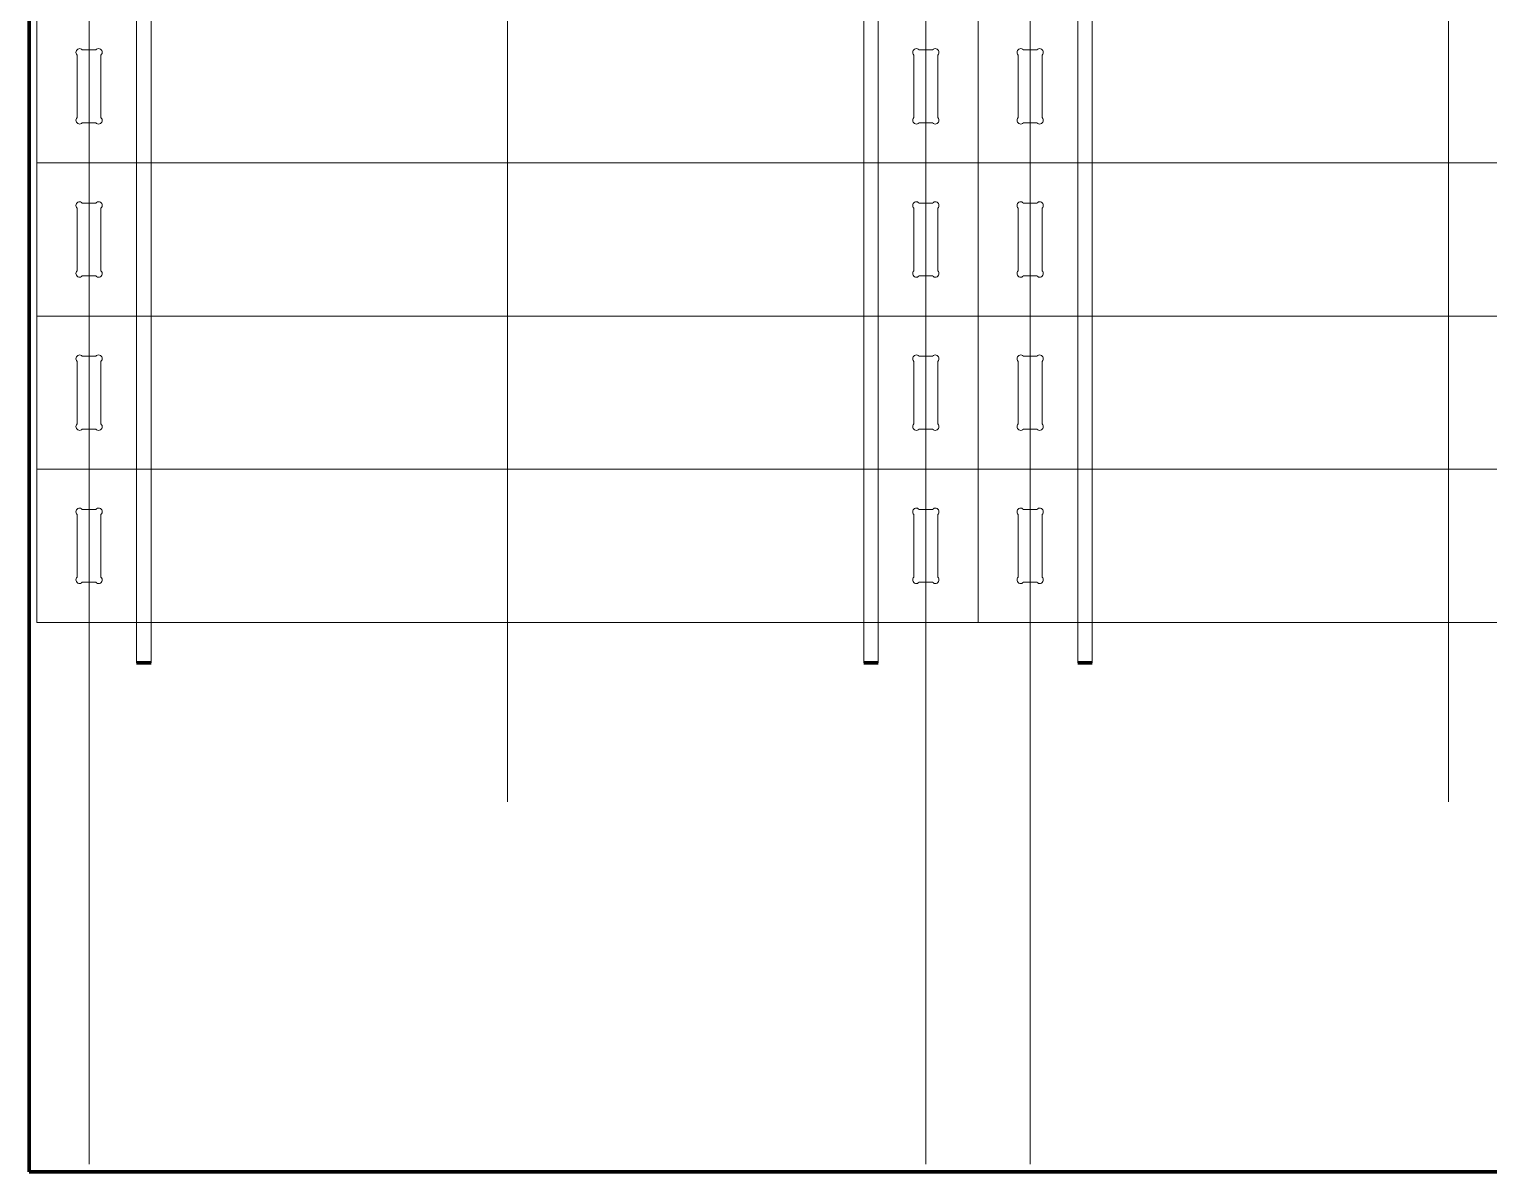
# Model space of a CAD drawing. Header units: millimetres. Extents: x -37 to 2453, y -407 to 1455.
# Drawn here: x 3 to 1203, y -407 to 533 of the extents above; entities that cross this region are included whole.
import ezdxf
from ezdxf.lldxf.tags import DXFTag

# ---------------------------------------------------------------- set-up
doc = ezdxf.new("R2010")
doc.units = ezdxf.units.MM
doc.layers.add('1', color=7, linetype='Continuous', true_color=0xffffff)
tags = doc.linetypes.add('PHANTOM', pattern=[50.5, 18, -6.5, 6.5, -6.5, 6.5, -6.5]).pattern_tags.tags
tags[14:15] = [DXFTag(74, 4), DXFTag(75, 0), DXFTag(340, '0'), DXFTag(46, 0.0), DXFTag(50, 0.0), DXFTag(44, 0.0), DXFTag(45, 0.0)]
tags[12:13] = [DXFTag(74, 4), DXFTag(75, 0), DXFTag(340, '0'), DXFTag(46, 0.0), DXFTag(50, 0.0), DXFTag(44, 0.0), DXFTag(45, 0.0)]
tags[10:11] = [DXFTag(74, 4), DXFTag(75, 0), DXFTag(340, '0'), DXFTag(46, 0.0), DXFTag(50, 0.0), DXFTag(44, 0.0), DXFTag(45, 0.0)]
tags[8:9] = [DXFTag(74, 4), DXFTag(75, 0), DXFTag(340, '0'), DXFTag(46, 0.0), DXFTag(50, 0.0), DXFTag(44, 0.0), DXFTag(45, 0.0)]
tags[6:7] = [DXFTag(74, 4), DXFTag(75, 0), DXFTag(340, '0'), DXFTag(46, 0.0), DXFTag(50, 0.0), DXFTag(44, 0.0), DXFTag(45, 0.0)]
tags[4:5] = [DXFTag(74, 4), DXFTag(75, 0), DXFTag(340, '0'), DXFTag(46, 0.0), DXFTag(50, 0.0), DXFTag(44, 0.0), DXFTag(45, 0.0)]

msp = doc.modelspace()

# ---------------------------------------------------------------- linework, layer by layer
at = {"layer": '1', "color": 251, "linetype": 'Continuous', "lineweight": 70}
for q in [(2.749976, 1455.448367), (2453.449976, -407.251633)]:
    msp.add_line((2.749976, -407.251633), q, dxfattribs=at)
at = {"layer": '1', "color": 172, "linetype": 'PHANTOM', "lineweight": 18}
for p, q in [((51.999976, 1449.098367), (51.999976, -400.901633)), ((740.199976, 1449.098367), (740.199976, -400.901633)), ((825.999976, 1449.098367), (825.999976, -400.901633)), ((396.099976, 1217.233797), (396.099976, -102.766203)), ((1170.099976, 1217.233797), (1170.099976, -102.766203))]:
    msp.add_line(p, q, dxfattribs=at)
at = {"layer": '1', "color": 172, "linetype": 'Continuous', "lineweight": 18}
for p, q in [((91.099976, 11.390993), (91.099976, 1214.098367)), ((103.099976, 1214.098367), (103.099976, 11.390993)), ((689.099976, 1214.098367), (689.099976, 11.390993)), ((701.099976, 11.390993), (701.099976, 1214.098367)), ((865.099976, 11.390993), (865.099976, 1214.098367)), ((877.099976, 1214.098367), (877.099976, 11.390993)), ((9.099976, 44.698367), (9.099976, 1178.698367)), ((783.099976, 1178.698367), (783.099976, 44.698367)), ((42.199976, 511.462299), (42.199976, 459.934435)), ((57.563908, 515.698367), (46.436044, 515.698367)), ((61.799976, 459.934435), (61.799976, 511.462299)), ((730.399976, 459.934435), (730.399976, 511.462299)), ((734.636044, 515.698367), (745.763908, 515.698367)), ((749.999976, 511.462299), (749.999976, 459.934435)), ((816.199976, 511.462299), (816.199976, 459.934435)), ((831.563908, 515.698367), (820.436044, 515.698367)), ((835.799976, 459.934435), (835.799976, 511.462299)), ((46.436044, 455.698367), (57.563908, 455.698367)), ((745.763908, 455.698367), (734.636044, 455.698367)), ((820.436044, 455.698367), (831.563908, 455.698367)), ((9.099976, 422.698367), (2331.099976, 422.698367)), ((42.199976, 333.934435), (42.199976, 385.462299)), ((46.436044, 389.698367), (57.563908, 389.698367)), ((61.799976, 385.462299), (61.799976, 333.934435)), ((730.399976, 385.462299), (730.399976, 333.934435)), ((745.763908, 389.698367), (734.636044, 389.698367)), ((749.999976, 333.934435), (749.999976, 385.462299)), ((816.199976, 333.934435), (816.199976, 385.462299)), ((820.436044, 389.698367), (831.563908, 389.698367)), ((835.799976, 385.462299), (835.799976, 333.934435)), ((57.563908, 329.698367), (46.436044, 329.698367)), ((734.636044, 329.698367), (745.763908, 329.698367)), ((831.563908, 329.698367), (820.436044, 329.698367)), ((9.099976, 296.698367), (2331.099976, 296.698367)), ((42.199976, 259.462299), (42.199976, 207.934435)), ((57.563908, 263.698367), (46.436044, 263.698367)), ((61.799976, 207.934435), (61.799976, 259.462299)), ((730.399976, 207.934435), (730.399976, 259.462299)), ((734.636044, 263.698367), (745.763908, 263.698367)), ((749.999976, 259.462299), (749.999976, 207.934435)), ((816.199976, 259.462299), (816.199976, 207.934435)), ((831.563908, 263.698367), (820.436044, 263.698367)), ((835.799976, 207.934435), (835.799976, 259.462299)), ((46.436044, 203.698367), (57.563908, 203.698367)), ((745.763908, 203.698367), (734.636044, 203.698367)), ((820.436044, 203.698367), (831.563908, 203.698367)), ((9.099976, 170.698367), (2331.099976, 170.698367)), ((42.199976, 81.934435), (42.199976, 133.462299)), ((46.436044, 137.698367), (57.563908, 137.698367)), ((61.799976, 133.462299), (61.799976, 81.934435)), ((730.399976, 133.462299), (730.399976, 81.934435)), ((745.763908, 137.698367), (734.636044, 137.698367)), ((749.999976, 81.934435), (749.999976, 133.462299)), ((816.199976, 81.934435), (816.199976, 133.462299)), ((820.436044, 137.698367), (831.563908, 137.698367)), ((835.799976, 133.462299), (835.799976, 81.934435)), ((57.563908, 77.698367), (46.436044, 77.698367)), ((734.636044, 77.698367), (745.763908, 77.698367)), ((831.563908, 77.698367), (820.436044, 77.698367)), ((9.099976, 44.698367), (2331.099976, 44.698367))]:
    msp.add_line(p, q, dxfattribs=at)
at = {"layer": '1', "color": 163, "linetype": 'Continuous', "lineweight": 70}
for p, q in [((91.099976, 11.390993), (103.099976, 11.390993)), ((689.099976, 11.390993), (701.099976, 11.390993)), ((865.099976, 11.390993), (877.099976, 11.390993))]:
    msp.add_line(p, q, dxfattribs=at)
at = {"layer": '1', "color": 172, "linetype": 'Continuous', "lineweight": 18}
for centre, start, end in [((44.199976, 513.698367), 41.810315, 228.189685), ((59.799976, 513.698367), 311.810315, 138.189685), ((732.399976, 513.698367), 41.810315, 228.189685), ((747.999976, 513.698367), 311.810315, 138.189685), ((818.199976, 513.698367), 41.810315, 228.189685), ((833.799976, 513.698367), 311.810315, 138.189685), ((44.199976, 457.698367), 131.810315, 318.189685), ((59.799976, 457.698367), 221.810315, 48.189685), ((732.399976, 457.698367), 131.810315, 318.189685), ((747.999976, 457.698367), 221.810315, 48.189685), ((818.199976, 457.698367), 131.810315, 318.189685), ((833.799976, 457.698367), 221.810315, 48.189685), ((44.199976, 387.698367), 41.810315, 228.189685), ((59.799976, 387.698367), 311.810315, 138.189685), ((732.399976, 387.698367), 41.810315, 228.189685), ((747.999976, 387.698367), 311.810315, 138.189685), ((818.199976, 387.698367), 41.810315, 228.189685), ((833.799976, 387.698367), 311.810315, 138.189685), ((44.199976, 331.698367), 131.810315, 318.189685), ((59.799976, 331.698367), 221.810315, 48.189685), ((732.399976, 331.698367), 131.810315, 318.189685), ((747.999976, 331.698367), 221.810315, 48.189685), ((818.199976, 331.698367), 131.810315, 318.189685), ((833.799976, 331.698367), 221.810315, 48.189685), ((44.199976, 261.698367), 41.810315, 228.189685), ((59.799976, 261.698367), 311.810315, 138.189685), ((732.399976, 261.698367), 41.810315, 228.189685), ((747.999976, 261.698367), 311.810315, 138.189685), ((818.199976, 261.698367), 41.810315, 228.189685), ((833.799976, 261.698367), 311.810315, 138.189685), ((44.199976, 205.698367), 131.810315, 318.189685), ((59.799976, 205.698367), 221.810315, 48.189685), ((732.399976, 205.698367), 131.810315, 318.189685), ((747.999976, 205.698367), 221.810315, 48.189685), ((818.199976, 205.698367), 131.810315, 318.189685), ((833.799976, 205.698367), 221.810315, 48.189685), ((44.199976, 135.698367), 41.810315, 228.189685), ((59.799976, 135.698367), 311.810315, 138.189685), ((732.399976, 135.698367), 41.810315, 228.189685), ((747.999976, 135.698367), 311.810315, 138.189685), ((818.199976, 135.698367), 41.810315, 228.189685), ((833.799976, 135.698367), 311.810315, 138.189685), ((44.199976, 79.698367), 131.810315, 318.189685), ((59.799976, 79.698367), 221.810315, 48.189685), ((732.399976, 79.698367), 131.810315, 318.189685), ((747.999976, 79.698367), 221.810315, 48.189685), ((818.199976, 79.698367), 131.810315, 318.189685), ((833.799976, 79.698367), 221.810315, 48.189685)]:
    msp.add_arc(centre, 3, start, end, dxfattribs=at)

doc.saveas('drawing.dxf')
